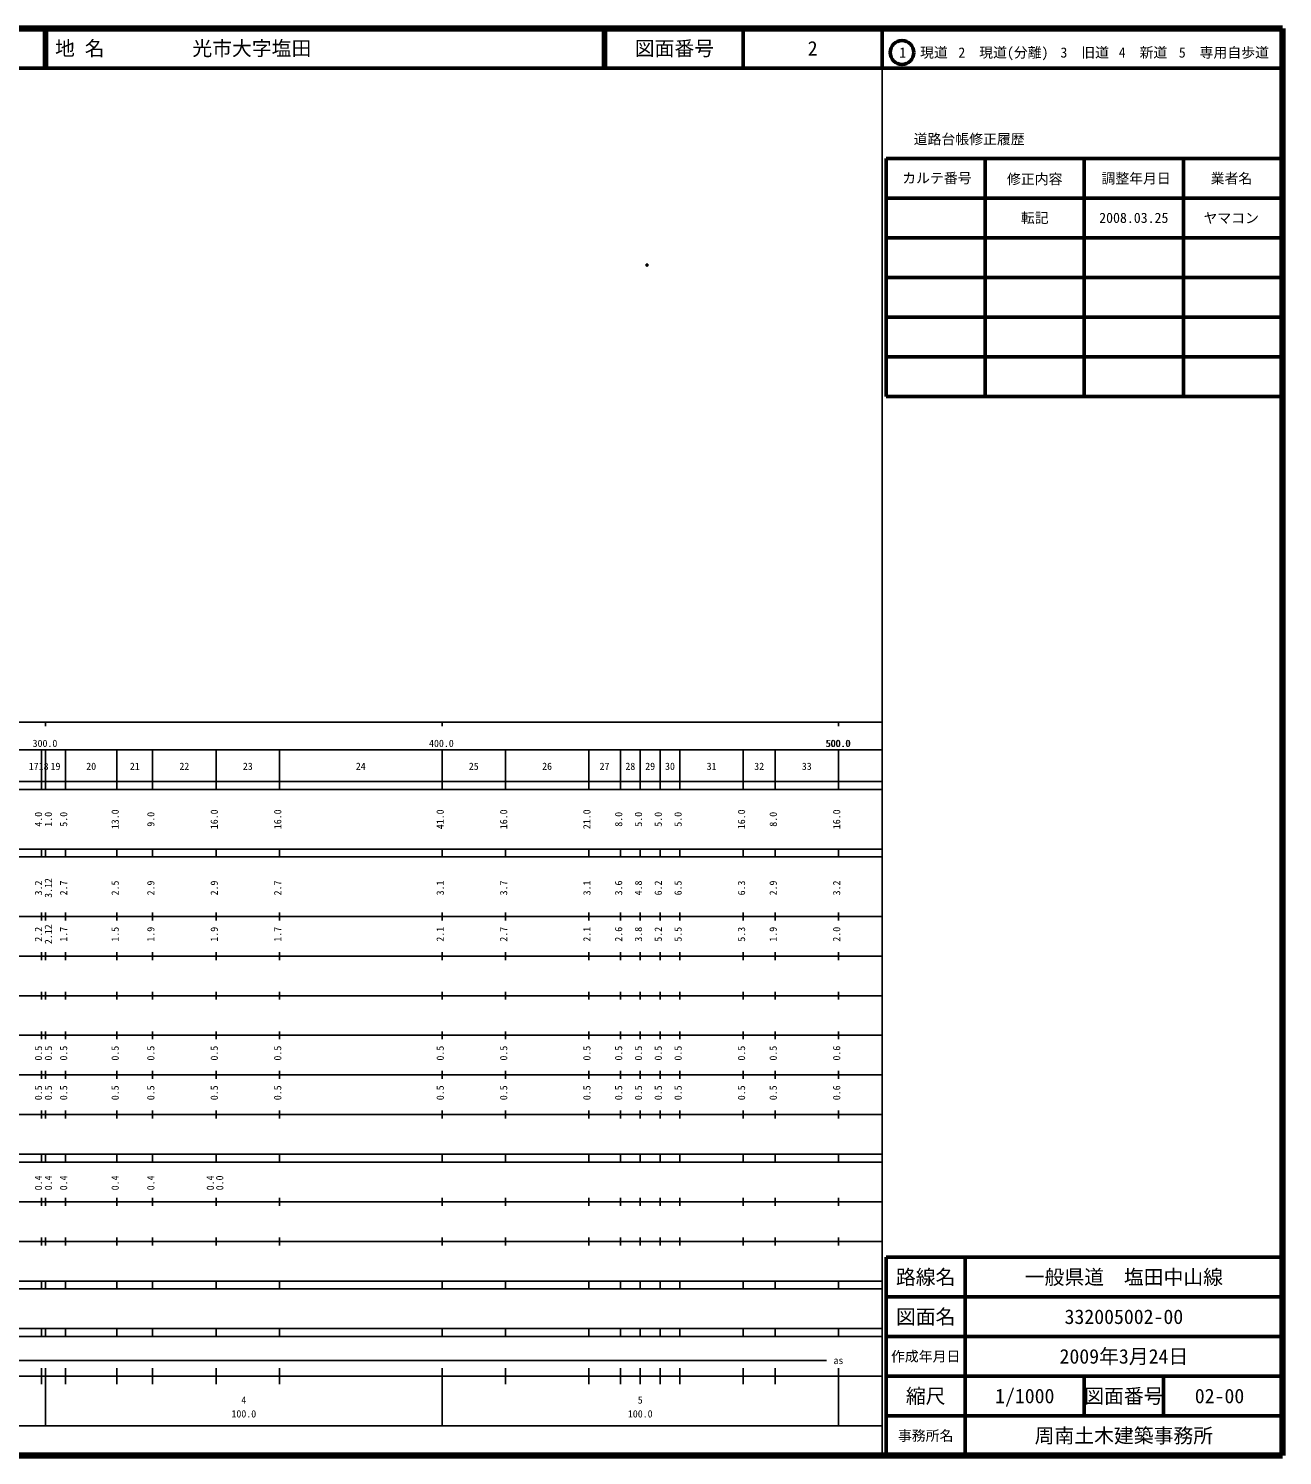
# Model space of a CAD drawing. Units: millimetres on the paper. Extents: x 40 to 680, y 20 to 380.
# Drawn here: x 363.7 to 680, y 20 to 380 of the extents above; entities that cross this region are included whole.
import ezdxf
from ezdxf.enums import TextEntityAlignment as Align

# ---------------------------------------------------------------- set-up
doc = ezdxf.new("R2010")
doc.units = ezdxf.units.MM
doc.header["$PDMODE"] = 32
doc.header["$PDSIZE"] = 0.5
doc.layers.add('M-OTRS', color=6, linetype='Continuous')
doc.layers.add('M-TTL-TXT', color=7, linetype='Continuous')
for name, color, linetype, lineweight in [('M-TTL', 2, 'Continuous', 140), ('M-TTL-BAND', 7, 'Continuous', 25), ('M-TTL-FRAM', 2, 'Continuous', 50), ('M-TTL-LINE', 7, 'Continuous', 50)]:
    doc.layers.add(name, color=color, linetype=linetype, lineweight=lineweight)
doc.styles.add('ＭＳ ゴシック', font='')
doc.styles.get('ＭＳ ゴシック').set_extended_font_data('MS Gothic')

msp = doc.modelspace()

# ---------------------------------------------------------------- linework, layer by layer
at = {"layer": 'M-OTRS'}
msp.add_point((519.705, 320.339), dxfattribs=at)
at = {"layer": 'M-TTL'}
for p, q in [((680, 380), (40, 380)), ((680, 20), (680, 380)), ((40, 20), (680, 20))]:
    msp.add_line(p, q, dxfattribs=at)
at = {"layer": 'M-TTL-BAND'}
for p, q in [((579, 20), (579, 370)), ((40, 205), (579, 205)), ((368, 205), (368, 204)), ((468, 205), (468, 204)), ((568, 205), (568, 204)), ((68, 198), (579, 198)), ((367, 188), (367, 198)), ((368, 188), (368, 198)), ((373, 188), (373, 198)), ((386, 188), (386, 198)), ((395, 188), (395, 198)), ((411, 188), (411, 198)), ((427, 188), (427, 198)), ((468, 188), (468, 198)), ((484, 188), (484, 198)), ((505, 188), (505, 198)), ((513, 188), (513, 198)), ((518, 188), (518, 198)), ((523, 188), (523, 198)), ((528, 188), (528, 198)), ((544, 188), (544, 198)), ((552, 188), (552, 198)), ((568, 188), (568, 198)), ((40, 190), (579, 190)), ((40, 188), (579, 188)), ((40, 173), (579, 173)), ((367, 171), (367, 173)), ((368, 171), (368, 173)), ((373, 171), (373, 173)), ((386, 171), (386, 173)), ((395, 171), (395, 173)), ((411, 171), (411, 173)), ((427, 171), (427, 173)), ((468, 171), (468, 173)), ((484, 171), (484, 173)), ((505, 171), (505, 173)), ((513, 171), (513, 173)), ((518, 171), (518, 173)), ((523, 171), (523, 173)), ((528, 171), (528, 173)), ((544, 171), (544, 173)), ((552, 171), (552, 173)), ((568, 171), (568, 173)), ((40, 171), (579, 171)), ((40, 156), (579, 156)), ((367, 155), (367, 157)), ((368, 155), (368, 157)), ((373, 155), (373, 157)), ((386, 155), (386, 157)), ((395, 155), (395, 157)), ((411, 155), (411, 157)), ((427, 155), (427, 157)), ((468, 155), (468, 157)), ((484, 155), (484, 157)), ((505, 155), (505, 157)), ((513, 155), (513, 157)), ((518, 155), (518, 157)), ((523, 155), (523, 157)), ((528, 155), (528, 157)), ((544, 155), (544, 157)), ((552, 155), (552, 157)), ((568, 155), (568, 157)), ((46, 146), (579, 146)), ((367, 145), (367, 147)), ((368, 145), (368, 147)), ((373, 145), (373, 147)), ((386, 145), (386, 147)), ((395, 145), (395, 147)), ((411, 145), (411, 147)), ((427, 145), (427, 147)), ((468, 145), (468, 147)), ((484, 145), (484, 147)), ((505, 145), (505, 147)), ((513, 145), (513, 147)), ((518, 145), (518, 147)), ((523, 145), (523, 147)), ((528, 145), (528, 147)), ((544, 145), (544, 147)), ((552, 145), (552, 147)), ((568, 145), (568, 147)), ((367, 135), (367, 137)), ((368, 135), (368, 137)), ((373, 135), (373, 137)), ((386, 135), (386, 137)), ((395, 135), (395, 137)), ((411, 135), (411, 137)), ((427, 135), (427, 137)), ((468, 135), (468, 137)), ((484, 135), (484, 137)), ((505, 135), (505, 137)), ((513, 135), (513, 137)), ((518, 135), (518, 137)), ((523, 135), (523, 137)), ((528, 135), (528, 137)), ((544, 135), (544, 137)), ((552, 135), (552, 137)), ((568, 135), (568, 137)), ((52, 136), (579, 136)), ((46, 126), (579, 126)), ((367, 125), (367, 127)), ((368, 125), (368, 127)), ((373, 125), (373, 127)), ((386, 125), (386, 127)), ((395, 125), (395, 127)), ((411, 125), (411, 127)), ((427, 125), (427, 127)), ((468, 125), (468, 127)), ((484, 125), (484, 127)), ((505, 125), (505, 127)), ((513, 125), (513, 127)), ((518, 125), (518, 127)), ((523, 125), (523, 127)), ((528, 125), (528, 127)), ((544, 125), (544, 127)), ((552, 125), (552, 127)), ((568, 125), (568, 127)), ((52, 116), (579, 116)), ((367, 115), (367, 117)), ((368, 115), (368, 117)), ((373, 115), (373, 117)), ((386, 115), (386, 117)), ((395, 115), (395, 117)), ((411, 115), (411, 117)), ((427, 115), (427, 117)), ((468, 115), (468, 117)), ((484, 115), (484, 117)), ((505, 115), (505, 117)), ((513, 115), (513, 117)), ((518, 115), (518, 117)), ((523, 115), (523, 117)), ((528, 115), (528, 117)), ((544, 115), (544, 117)), ((552, 115), (552, 117)), ((568, 115), (568, 117)), ((46, 106), (579, 106)), ((367, 105), (367, 107)), ((368, 105), (368, 107)), ((373, 105), (373, 107)), ((386, 105), (386, 107)), ((395, 105), (395, 107)), ((411, 105), (411, 107)), ((427, 105), (427, 107)), ((468, 105), (468, 107)), ((484, 105), (484, 107)), ((505, 105), (505, 107)), ((513, 105), (513, 107)), ((518, 105), (518, 107)), ((523, 105), (523, 107)), ((528, 105), (528, 107)), ((544, 105), (544, 107)), ((552, 105), (552, 107)), ((568, 105), (568, 107)), ((40, 96), (579, 96)), ((40, 94), (579, 94)), ((367, 94), (367, 96)), ((368, 94), (368, 96)), ((373, 94), (373, 96)), ((386, 94), (386, 96)), ((395, 94), (395, 96)), ((411, 94), (411, 96)), ((427, 94), (427, 96)), ((468, 94), (468, 96)), ((484, 94), (484, 96)), ((505, 94), (505, 96)), ((513, 94), (513, 96)), ((518, 94), (518, 96)), ((523, 94), (523, 96)), ((528, 94), (528, 96)), ((544, 94), (544, 96)), ((552, 94), (552, 96)), ((568, 94), (568, 96)), ((49, 84), (579, 84)), ((367, 83), (367, 85)), ((368, 83), (368, 85)), ((373, 83), (373, 85)), ((386, 83), (386, 85)), ((395, 83), (395, 85)), ((411, 83), (411, 85)), ((427, 83), (427, 85)), ((468, 83), (468, 85)), ((484, 83), (484, 85)), ((505, 83), (505, 85)), ((513, 83), (513, 85)), ((518, 83), (518, 85)), ((523, 83), (523, 85)), ((528, 83), (528, 85)), ((544, 83), (544, 85)), ((552, 83), (552, 85)), ((568, 83), (568, 85)), ((40, 74), (579, 74)), ((367, 73), (367, 75)), ((368, 73), (368, 75)), ((373, 73), (373, 75)), ((386, 73), (386, 75)), ((395, 73), (395, 75)), ((411, 73), (411, 75)), ((427, 73), (427, 75)), ((468, 73), (468, 75)), ((484, 73), (484, 75)), ((505, 73), (505, 75)), ((513, 73), (513, 75)), ((518, 73), (518, 75)), ((523, 73), (523, 75)), ((528, 73), (528, 75)), ((544, 73), (544, 75)), ((552, 73), (552, 75)), ((568, 73), (568, 75)), ((40, 64), (579, 64)), ((40, 62), (579, 62)), ((367, 62), (367, 64)), ((368, 62), (368, 64)), ((373, 62), (373, 64)), ((386, 62), (386, 64)), ((395, 62), (395, 64)), ((411, 62), (411, 64)), ((427, 62), (427, 64)), ((468, 62), (468, 64)), ((484, 62), (484, 64)), ((505, 62), (505, 64)), ((513, 62), (513, 64)), ((518, 62), (518, 64)), ((523, 62), (523, 64)), ((528, 62), (528, 64)), ((544, 62), (544, 64)), ((552, 62), (552, 64)), ((568, 62), (568, 64)), ((40, 52), (579, 52)), ((367, 50), (367, 52)), ((368, 50), (368, 52)), ((373, 50), (373, 52)), ((386, 50), (386, 52)), ((395, 50), (395, 52)), ((411, 50), (411, 52)), ((427, 50), (427, 52)), ((468, 50), (468, 52)), ((484, 50), (484, 52)), ((505, 50), (505, 52)), ((513, 50), (513, 52)), ((518, 50), (518, 52)), ((523, 50), (523, 52)), ((528, 50), (528, 52)), ((544, 50), (544, 52)), ((552, 50), (552, 52)), ((568, 50), (568, 52)), ((40, 50), (579, 50)), ((71, 44), (565, 44)), ((40, 40), (579, 40)), ((367, 38), (367, 42)), ((368, 27.5), (368, 42)), ((373, 38), (373, 42)), ((386, 38), (386, 42)), ((395, 38), (395, 42)), ((411, 38), (411, 42)), ((427, 38), (427, 42)), ((468, 27.5), (468, 42)), ((484, 38), (484, 42)), ((505, 38), (505, 42)), ((513, 38), (513, 42)), ((518, 38), (518, 42)), ((523, 38), (523, 42)), ((528, 38), (528, 42)), ((544, 38), (544, 42)), ((552, 38), (552, 42)), ((568, 27.5), (568, 42)), ((68, 27.5), (579, 27.5))]:
    msp.add_line(p, q, dxfattribs=at)
at = {"layer": 'M-TTL-FRAM'}
for p, q in [((580, 347.197), (580, 287.197)), ((580, 347.197), (680, 347.197)), ((580, 287.197), (680, 287.197)), ((680, 70), (580, 70)), ((580, 70), (580, 20))]:
    msp.add_line(p, q, dxfattribs=at)
at = {"layer": 'M-TTL-LINE'}
for p, q in [((367.75, 380), (367.75, 370)), ((368.25, 380), (368.25, 370)), ((508.747, 380), (508.747, 370)), ((509.247, 380), (509.247, 370)), ((543.997, 380), (543.997, 370)), ((579, 380), (579, 370)), ((40, 370), (680, 370)), ((605, 347.197), (605, 287.197)), ((630, 347.197), (630, 287.197)), ((655, 347.197), (655, 287.197)), ((580, 337.197), (680, 337.197)), ((580, 327.197), (680, 327.197)), ((580, 317.197), (680, 317.197)), ((580, 307.197), (680, 307.197)), ((580, 297.197), (680, 297.197)), ((600, 70), (600, 20)), ((680, 60), (580, 60)), ((680, 50), (580, 50)), ((680, 40), (580, 40)), ((630, 40), (630, 30)), ((650, 40), (650, 30)), ((680, 30), (580, 30))]:
    msp.add_line(p, q, dxfattribs=at)
msp.add_circle((584.031, 373.958), 3, dxfattribs=at)

# ---------------------------------------------------------------- texts
at = {"layer": 'M-TTL-BAND', "style": 'ＭＳ ゴシック'}
for s, p in [('300.0', (367.844, 198.195)), ('400.0', (467.844, 198.195)), ('500.0', (567.844, 198.195)), ('500.0', (568, 198.195)), ('17', (365, 192.405)), ('18', (367.5, 192.405)), ('19', (370.5, 192.405)), ('20', (379.5, 192.405)), ('21', (390.5, 192.405)), ('22', (403, 192.405)), ('23', (419, 192.405)), ('24', (447.5, 192.405)), ('25', (476, 192.405)), ('26', (494.5, 192.405)), ('27', (509, 192.405)), ('28', (515.5, 192.405)), ('29', (520.5, 192.405)), ('30', (525.5, 192.405)), ('31', (536, 192.405)), ('32', (548, 192.405)), ('33', (560, 192.405)), ('as', (568, 42.5)), ('4', (418, 32.523)), ('5', (518, 32.523)), ('100.0', (418, 29.033)), ('100.0', (518, 29.033))]:
    msp.add_text(s, height=1.833, dxfattribs=at).set_placement(p, align=Align.BOTTOM_CENTER)
for s, p in [('4.0', (367.65, 180.5)), ('1.0', (370.154, 180.5)), ('5.0', (374, 180.5)), ('13.0', (387, 180.5)), ('9.0', (396, 180.5)), ('16.0', (412, 180.5)), ('16.0', (428, 180.5)), ('41.0', (469, 180.5)), ('16.0', (485, 180.5)), ('21.0', (506, 180.5)), ('8.0', (514, 180.5)), ('5.0', (519, 180.5)), ('5.0', (524, 180.5)), ('5.0', (529, 180.5)), ('16.0', (545, 180.5)), ('8.0', (553, 180.5)), ('16.0', (569, 180.5)), ('3.2', (367.65, 163.174)), ('3.12', (370.154, 163.174)), ('2.7', (374, 163.174)), ('2.5', (387, 163.174)), ('2.9', (396, 163.174)), ('2.9', (412, 163.174)), ('2.7', (428, 163.174)), ('3.1', (469, 163.174)), ('3.7', (485, 163.174)), ('3.1', (506, 163.174)), ('3.6', (514, 163.174)), ('4.8', (519, 163.174)), ('6.2', (524, 163.174)), ('6.5', (529, 163.174)), ('6.3', (545, 163.174)), ('2.9', (553, 163.174)), ('3.2', (569, 163.174)), ('2.2', (367.65, 151.5)), ('2.12', (370.154, 151.5)), ('1.7', (374, 151.5)), ('1.5', (387, 151.5)), ('1.9', (396, 151.5)), ('1.9', (412, 151.5)), ('1.7', (428, 151.5)), ('2.1', (469, 151.5)), ('2.7', (485, 151.5)), ('2.1', (506, 151.5)), ('2.6', (514, 151.5)), ('3.8', (519, 151.5)), ('5.2', (524, 151.5)), ('5.5', (529, 151.5)), ('5.3', (545, 151.5)), ('1.9', (553, 151.5)), ('2.0', (569, 151.5)), ('0.5', (367.65, 121.5)), ('0.5', (370.154, 121.5)), ('0.5', (374, 121.5)), ('0.5', (387, 121.5)), ('0.5', (396, 121.5)), ('0.5', (412, 121.5)), ('0.5', (428, 121.5)), ('0.5', (469, 121.5)), ('0.5', (485, 121.5)), ('0.5', (506, 121.5)), ('0.5', (514, 121.5)), ('0.5', (519, 121.5)), ('0.5', (524, 121.5)), ('0.5', (529, 121.5)), ('0.5', (545, 121.5)), ('0.5', (553, 121.5)), ('0.6', (569, 121.5)), ('0.5', (367.65, 111.5)), ('0.5', (370.154, 111.5)), ('0.5', (374, 111.5)), ('0.5', (387, 111.5)), ('0.5', (396, 111.5)), ('0.5', (412, 111.5)), ('0.5', (428, 111.5)), ('0.5', (469, 111.5)), ('0.5', (485, 111.5)), ('0.5', (506, 111.5)), ('0.5', (514, 111.5)), ('0.5', (519, 111.5)), ('0.5', (524, 111.5)), ('0.5', (529, 111.5)), ('0.5', (545, 111.5)), ('0.5', (553, 111.5)), ('0.6', (569, 111.5)), ('0.4', (367.65, 88.764)), ('0.4', (370.154, 88.764)), ('0.4', (374, 88.764)), ('0.4', (387, 88.764)), ('0.4', (396, 88.764)), ('0.4', (411, 88.764)), ('0.0', (413.37, 88.764))]:
    msp.add_text(s, height=1.833, rotation=90, dxfattribs=at).set_placement(p, align=Align.BOTTOM_CENTER)
at = {"layer": 'M-TTL-TXT', "style": 'ＭＳ ゴシック'}
for s, p in [('地 名', (370.38, 375)), ('光市大字塩田', (405.024, 375))]:
    msp.add_text(s, height=3.666, dxfattribs=at).set_placement(p, align=Align.MIDDLE_LEFT)
for s, height, p in [('図面番号', 3.666, (526.622, 375)), ('2', 3.666, (561.497, 375)), ('1\u3000現道', 2.566, (589.448, 373.958)), ('2\u3000現道(分離)', 2.566, (609.619, 373.958)), ('3\u3000旧道', 2.566, (630.121, 373.958)), ('4\u3000新道', 2.566, (644.824, 373.958)), ('5\u3000専用自歩道', 2.566, (665.228, 373.958)), ('道路台帳修正履歴', 2.566, (600.968, 352.113)), ('カルテ番号', 2.566, (592.839, 342.277)), ('修正内容', 2.566, (617.509, 342.023)), ('調整年月日', 2.566, (643.089, 342.197)), ('業者名', 2.566, (667.134, 342.197)), ('転記', 2.566, (617.5, 332.245)), ('2008.03.25', 2.566, (642.5, 332.245)), ('ヤマコン', 2.566, (667.077, 332.189)), ('路線名', 3.666, (590, 65)), ('路線名', 3.666, (590, 65)), ('一般県道\u3000塩田中山線', 3.666, (640, 65)), ('図面名', 3.666, (590, 55)), ('図面名', 3.666, (590, 55)), ('332005002-00', 3.666, (640, 55)), ('2009年3月24日', 3.666, (640, 45)), ('作成年月日', 2.566, (590, 45)), ('作成年月日', 2.566, (590, 45)), ('縮尺', 3.666, (590, 35)), ('縮尺', 3.666, (590, 35)), ('1/1000', 3.666, (615, 35)), ('図面番号', 3.666, (640, 35)), ('図面番号', 3.666, (640, 35)), ('02-00', 3.666, (664.125, 35)), ('事務所名', 2.566, (590, 25)), ('事務所名', 2.566, (590, 25)), ('周南土木建築事務所', 3.666, (640, 25))]:
    msp.add_text(s, height=height, dxfattribs=at).set_placement(p, align=Align.MIDDLE_CENTER)

doc.saveas('drawing.dxf')
